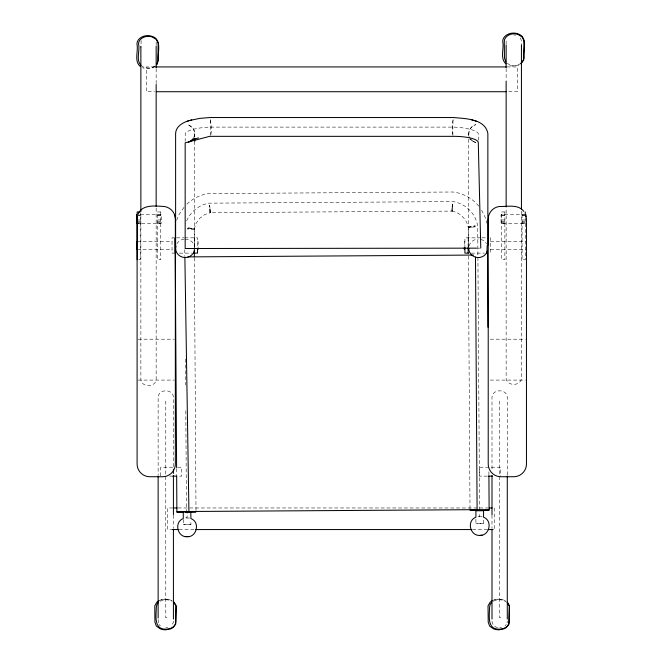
<?xml version="1.0" encoding="UTF-8"?>
<svg xmlns="http://www.w3.org/2000/svg" width="663" height="663" viewBox="0 0 663 663"><rect width="100%" height="100%" fill="white"/><g stroke="black" fill="none" stroke-linecap="round" stroke-linejoin="round"><path stroke-width="0.5" stroke-dasharray="3.31 2.49" d="M194.143 229.282L196.082 223.356L199.729 218.301L204.734 214.597L210.643 212.591L209.649 206.027L210.014 212.649L452.191 211.107L452.696 203.599L451.561 211.058C459.882 212.351 466.86 219.229 468.269 227.533A9.547 0.456 -10 0 0 472.984 227.102L475.263 226.754L472.992 227.102A9.555 0.464 -2.9 0 1 468.202 226.903L468.335 246.793M452.191 211.107L452.464 204.477L451.561 211.058M173.424 621.123L173.167 622.872L171.187 625.897M507.029 622.872L507.286 621.123M141.128 40.567L140.871 48.051M194.309 246.479L194.201 228.652A9.555 0.464 2.2 0 1 189.419 228.868L187.115 228.826L191.375 229.158A9.539 0.456 9.2 0 0 191.375 228.503L191.4 228.395M176.656 220.307L178.985 214.688L184.115 207.171M505.049 625.897L506.259 624.496M193.787 137.713A9.539 9.091 33.1 0 0 191.905 127.197L191.93 127.172M186.85 204.187C192.858 198.419 200.74 194.524 209.027 193.563L452.928 192.005C463.255 193.09 472.984 198.643 479.341 206.831M155.125 65.902C151.197 68.778 145.462 68.778 141.526 65.902M155.159 66.424C151.52 69.093 146.523 69.466 142.412 67.725M520.903 63.358C516.966 66.234 511.231 66.234 507.303 63.358M158.921 600.711C162.999 598.614 168.037 598.623 172.115 600.728M160.131 601.25L162.369 600.33A13.459 13.459 0 0 1 169.935 600.338L172.173 601.266M492.195 600.711C496.272 598.614 501.311 598.623 505.388 600.728M493.405 601.25L495.642 600.33A13.459 13.459 0 0 1 503.217 600.338L506.665 602.145M183.27 519.61L183.27 524.706L190.919 524.706L190.919 520.629M190.919 524.706L183.27 524.706M475.91 519.262L475.91 523.339L483.559 523.339L483.559 519.262M483.559 523.339L475.91 523.339M518.748 65.181L513.46 66.283L508.181 65.181M165.775 627.878L167.756 627.646M499.637 627.878L501.618 627.646M477.675 248.153L479.747 248.144M154.57 66.93L146.299 66.93L146.299 91.718L154.57 91.718M507.137 66.93L517.48 66.93L517.48 91.718L507.137 91.718M140.374 214.447L161.399 214.447L161.399 223.332L137.183 223.332M525.262 214.447L501.046 214.447L501.046 223.332L525.262 223.332M137.979 215.044L140.374 215.044M157.579 215.044L160.761 215.044M501.684 215.044L504.866 215.044M522.071 215.044L525.262 215.044M137.183 215.748L140.374 215.748M157.579 215.748L160.761 215.748M501.684 215.748L504.866 215.748M522.071 215.748L525.262 215.748M137.183 219.967L140.374 219.967M157.579 219.967L160.761 219.967M501.684 219.967L504.866 219.967M522.071 219.967L525.262 219.967M137.183 221.459L140.374 221.459M157.579 221.459L160.761 221.459M501.684 221.459L504.866 221.459M522.071 221.459L525.262 221.459M137.183 222.685L140.374 222.685M157.579 222.685L160.761 222.685M501.684 222.685L504.866 222.685M522.071 222.685L525.262 222.685M137.183 223.249L140.374 223.249M157.579 223.249L160.761 223.249M501.684 223.249L504.866 223.249M522.071 223.249L525.262 223.249M174.427 237.835L172.04 237.835L172.04 253.125L174.427 253.125M176.507 237.835L183.958 237.835M184.786 237.835L197.533 237.835L197.533 247.456M480.957 237.835L464.912 237.835L464.912 247.456M481.984 237.835L486.891 237.835M489.974 237.835L490.405 237.835L490.405 253.125L489.974 253.125M137.183 241.655L172.04 241.655M197.533 241.655L198.162 241.655L198.162 247.39M464.912 241.655L464.282 241.655L464.282 246.47M490.405 241.655L525.262 241.655M137.183 249.305L172.04 249.305M490.405 249.305L525.262 249.305M179.433 253.125L191.541 253.125M471.285 253.125L484.421 253.125M138.774 259.714L140.374 259.714L140.374 212.898M138.136 339.199L174.303 339.199M490.288 339.199L525.419 339.199M138.136 380.09L174.303 380.09M490.288 380.09L525.419 380.09M172.712 467.216L160.695 467.216L160.695 475.926M177.725 467.216L181.728 467.216L181.728 476.133L177.725 476.133M169.711 476.133L172.712 476.133M487.322 476.133L479.308 476.133L479.308 467.216L500.35 467.216L500.35 475.926M172.852 507.966L167.689 507.966L167.689 529.555L170.789 529.555M178.024 507.966L488.034 507.966M179.06 529.555L194.557 529.555M472.528 529.555L486.998 529.555M167.051 617.742L165.775 617.742L165.775 401.057M500.913 617.742L499.637 617.742L499.637 476.382M513.792 34.948L515.773 35.156M191.375 228.503L187.132 227.691L189.419 228.064A9.555 0.464 2.2 0 1 194.201 228.652M475.802 142.462L473.523 141.633A9.555 9.224 -9.9 0 1 470.465 138.957M497.656 627.646C494.639 626.941 492.037 624.322 491.996 621.123M482.208 516.659L477.343 516.634L479.73 516.336L479.73 512.516M189.568 518.035L184.704 518.002L187.099 517.704L187.099 511.977M475.827 142.52L473.515 141.625A9.547 9.1 -33.1 0 1 468.791 133.843A9.547 9.1 -33.1 0 1 473.523 125.638L475.802 124.619L473.515 125.63A9.555 9.224 -9.9 0 0 469.064 136.072M469.727 139.172L472.586 140.664L470.705 139.363L471.567 140.258M191.905 127.197L187.662 124.619L189.95 125.63A9.555 9.224 9.9 0 1 193.828 137.581M159.153 624.496L160.371 625.897M481.62 210.171L485.639 218.334L486.899 223.24M520.414 37.924L521.441 40.891L521.441 45.846M158.391 622.872L158.134 619.051M210.643 212.591L209.649 205.132L210.014 212.649M488.888 471.816L488.904 474.907M479.573 510.087L477.708 225.876A29.843 29.802 -0.2 0 0 453.094 201.602L208.986 203.16A29.843 29.802 -0.2 0 0 185.773 223.274M468.393 256.092L470.017 510.145M194.383 257.832L195.999 510.866M184.778 249.636L184.811 255.835M185.474 359.106L185.64 384.93M185.806 410.745L186.444 510.924M176.615 468.642L176.656 474.841M525.262 217.746L525.262 259.714L522.071 259.714L522.071 211.969M521.441 211.099L521.441 378.457C520.77 386.33 506.814 386.33 506.142 378.457L506.142 208M507.286 474.907L507.286 397.435C507.137 388.626 492.137 388.626 491.996 397.435L491.996 470.78M506.142 40.891L506.142 45.846M506.142 68.529L506.142 80.148M499.637 401.057L499.637 475.346M494.233 507.966L494.233 529.555M491.996 515.192L491.996 528.154M478.296 140.274L478.247 133.437A29.843 7.724 0 0 0 453.79 127.105L209.674 127.105A29.843 7.724 0 0 0 185.217 133.437L185.168 141.302M468.741 133.686L468.741 136.164M468.741 139.247L468.741 248.31M468.103 237.835L468.103 247.456M194.731 133.686L194.731 136.164M194.731 141.31L194.731 247.282M194.342 237.835L194.342 247.456M173.424 466.644L173.424 397.435C173.275 388.626 158.275 388.626 158.134 397.435L158.134 474.907M173.424 515.192L173.424 528.154M156.161 42.109L156.161 46.07M156.161 68.712L156.161 84.209M156.161 208.182L156.161 379.675C155.49 387.54 141.542 387.54 140.871 379.675L140.871 212.566M494.648 599.7A14.743 14.743 0 0 1 502.944 599.708M161.374 599.7A14.743 14.743 0 0 1 169.662 599.708M468.26 227.533A9.547 0.456 -10 0 1 472.984 226.298L475.263 225.859L472.984 226.257A9.555 0.464 -2.9 0 0 468.202 226.903M469.064 245.923A9.555 9.232 0 0 1 478.296 239.078M480.774 239.393A9.555 9.232 0 0 1 486.576 243.694M210.519 135.368A9.555 0.414 89.3 0 0 210.428 120.334L210.088 118.818L210.469 120.334A9.547 1.533 87.5 0 1 210.801 135.368M176.888 243.694A9.555 9.232 0 0 1 184.339 239.119M185.168 239.078A9.555 9.232 0 0 1 194.731 248.31M452.953 135.368A9.555 0.414 -89.3 0 1 453.036 120.334L453.376 118.818L452.995 120.334A9.547 1.533 -87.5 0 0 452.663 135.368M160.761 211.969L157.579 211.969L157.579 259.714L160.761 259.714L160.761 211.969M504.866 211.969L501.684 211.969L501.684 259.714L504.866 259.714L504.866 211.969"/><path stroke-width="0.99" d="M488.656 215.815C489.924 210.933 494.3 207.105 499.297 206.483C507.261 206.815 518.101 203.798 523.82 211.356M138.07 214.232C141.849 204.519 154.388 205.87 162.592 206.375C168.211 206.317 173.507 210.37 174.899 215.815M156.659 64.352L157.951 60.565L158.134 43.062L156.186 39.382L152.134 36.954A12.506 12.506 0 0 0 144.559 36.946C141.501 37.957 138.401 40.576 138.526 44.048C140.233 50.736 135.625 59.861 141.02 65.388M156.833 64.725L158.25 60.615C157.33 52.783 162.534 39.366 151.86 36.274A13.699 13.699 0 0 0 143.564 36.266C140.208 37.368 136.818 40.252 136.951 44.056C138.584 51.117 133.827 60.955 140.224 66.424M158.3 602.568L157.007 604.175L156.335 606.91C156.219 615.363 153.402 629.659 166.14 629.17C170.292 629.195 175.48 626.891 175.761 622.201L175.944 605.99L173.996 602.584M491.581 602.568L490.28 604.175L489.609 606.91C489.493 615.363 486.675 629.659 499.413 629.17C503.565 629.195 508.753 626.891 509.035 622.201L509.217 605.99L507.27 602.584M188.292 142.272L191.93 140.224M520.903 63.358L523.389 60.002L523.729 58.021L523.911 40.518L521.955 36.838L517.902 34.41A12.506 12.506 0 0 0 510.336 34.393C507.278 35.404 504.178 38.031 504.294 41.504L504.477 58.021L505.77 61.808M520.927 63.872L523.662 60.192L524.027 58.071C523.107 50.231 528.303 36.821 517.629 33.73A13.699 13.699 0 0 0 509.341 33.714C505.985 34.824 502.587 37.7 502.72 41.504C504.361 48.573 499.595 58.402 505.993 63.872M158.921 600.711L156.916 602.145L154.761 605.874L154.935 622.25L156.352 626.046L160.214 628.831L162.767 629.593L165.501 629.85L170.781 628.831L172.968 627.621L175.703 624.215L176.242 605.907L174.104 602.178M492.195 600.711L490.189 602.145L488.034 605.874L488.217 622.25L489.625 626.046L493.496 628.831L496.04 629.593L498.775 629.85L504.054 628.831L506.242 627.621L508.977 624.215L509.515 605.907L507.377 602.178M188.541 120.865C182.632 122.464 175.852 126.666 175.612 133.462L175.612 248.31M192.386 139.744L198.502 137.921M190.787 512.027L190.919 518.59C200.334 522.021 196.919 537.295 187.099 536.798C177.278 537.295 173.855 522.021 183.27 518.59L183.27 511.977L190.919 511.977M475.91 510.609L483.559 510.609L483.559 517.223C492.974 520.654 489.559 535.919 479.73 535.431C469.91 535.919 466.495 520.654 475.91 517.223L475.91 510.609L483.559 510.609M189.577 141.766L189.941 141.633A9.555 9.224 9.9 0 0 192.999 138.957M190.148 120.384L199.82 118.37L210.105 117.533L453.368 117.533C465.244 118.685 485.084 118.586 487.86 133.462L487.86 245.227M192.552 139.462L194.416 138.89M186.676 121.437L191.789 119.887M479.73 535.431L482.125 535.14M189.485 536.508L184.704 536.508M189.8 512.109L185.184 512.143M187.869 256.896L473.465 255.073M476.664 248.153L185.168 248.517L185.168 142.802L209.674 136.338L453.79 136.338A24.514 6.34 0 0 1 478.296 142.802L480.774 248.144M155.606 66.93L506.101 66.93M156.634 91.718L506.101 91.718M139.57 211.969L137.183 211.969L137.183 259.714M193.795 253.125L197.533 253.125L197.533 248.186M468.65 253.125L464.912 253.125L464.912 247.39M486.891 253.125L487.222 245.484M172.712 476.133L176.723 476.133M488.324 476.133L492.336 476.133M173.888 507.966L176.988 507.966M489.062 507.966L492.161 507.966M171.825 529.555L178.024 529.555M195.593 529.555L471.501 529.555M488.034 529.555L493.197 529.555M471.683 119.887L473.316 120.384M474.923 120.865L476.796 121.437M184.869 256.921L188.922 511.496L477.095 509.656L475.487 257.087M487.487 252.868L487.96 327.224M488.913 475.943L489.128 510.021A9.555 0.464 -0.4 0 1 474.791 510.518A9.555 0.464 -0.4 0 1 474.791 509.714A9.555 0.464 -0.4 0 1 489.128 510.021M194.35 252.669L194.375 256.805M175.14 238.332L176.607 467.614M176.656 475.877L176.888 512.018M525.9 214.447L525.9 216.668M525.262 211.969L525.262 213.992M521.441 45.026L521.441 209.284M507.286 475.943L507.286 619.051M506.142 45.026L506.142 67.75M506.142 81.184L506.142 206.964M491.996 475.47L491.996 514.72M491.996 529.182L491.996 619.051M488.217 219.105L488.217 464.009A12.746 12.73 0 0 0 500.963 476.738L513.709 476.738A12.746 12.73 0 0 0 526.455 464.009L526.455 219.975A12.746 12.73 0 0 0 525.486 215.102M468.103 247.456L468.103 253.125M464.282 247.39L464.282 249.305M198.162 248.186L198.162 249.305M194.731 138.219L194.731 141.31M194.342 249.305L194.342 253.125M175.223 237.835L175.223 253.125M173.424 469.271L173.424 473.407M173.424 475.47L173.424 514.72M173.424 529.182L173.424 619.051M158.134 475.943L158.134 618.024M156.161 46.244L156.161 67.684M156.161 84.466L156.161 206.367M140.871 46.244L140.871 211.538M136.545 214.447L136.545 223.332M136.545 241.655L136.545 249.305M183.187 512.416A9.555 0.464 -0.4 0 1 178.463 511.753A9.555 0.464 -0.4 0 1 193.397 511.596A9.555 0.464 -0.4 0 1 191.226 512.333M174.369 215.102A12.746 12.73 0 0 1 175.339 219.975L175.339 464.009A12.746 12.73 0 0 1 162.592 476.738L149.846 476.738A12.746 12.73 0 0 1 137.1 464.009L137.1 219.975A12.746 12.73 0 0 1 137.539 216.677M194.4 250.705A9.555 9.232 0 0 1 182.698 257.236A9.555 9.232 0 0 1 175.935 245.923M487.529 250.705A9.555 9.232 0 0 1 468.741 248.31M192.966 139.064A9.539 9.091 33.1 0 1 191.905 140.258M488.324 218.318A12.746 12.73 0 0 1 488.656 216.677"/></g></svg>
